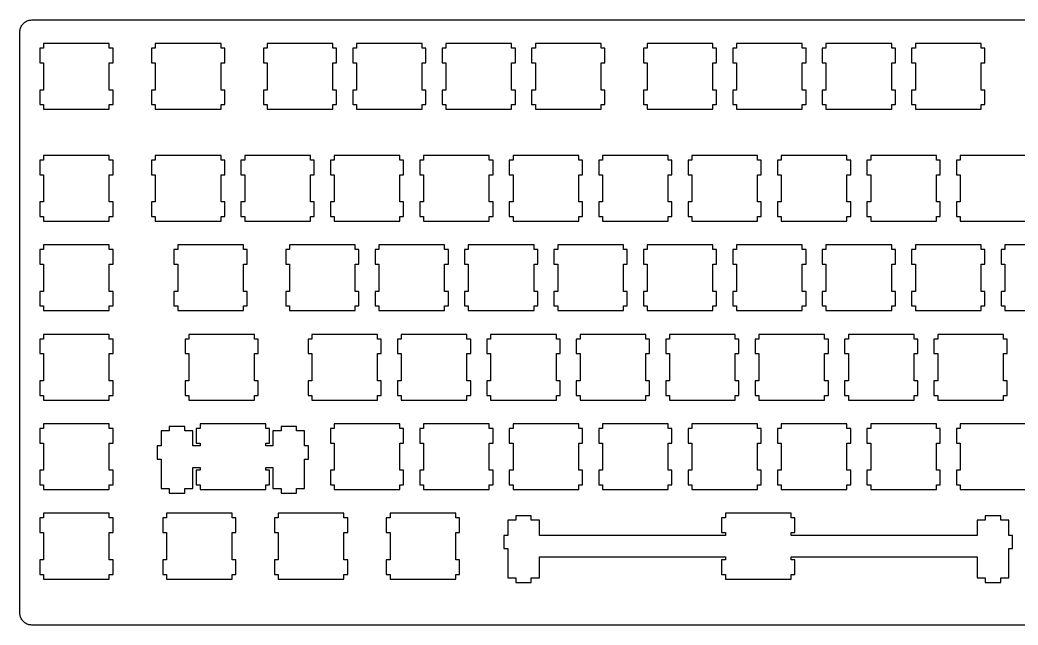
# Model space of a CAD drawing. Extents: x 0 to 343, y 0 to 129.
# Drawn here: x 0.1 to 212.7, y 0.2 to 129 of the extents above; entities that cross this region are included whole.
import ezdxf

# ---------------------------------------------------------------- set-up
doc = ezdxf.new("R2010")
doc.units = 0
doc.layers.get('0').update_dxf_attribs({"linetype": 'CONTINUOUS'})

msp = doc.modelspace()

# ---------------------------------------------------------------- linework, layer by layer
at = {"color": 0}
for p, q in [((0.28525, 127.478), (0.36794, 127.656)), ((0.36794, 127.656), (0.46302, 127.828)), ((0.46302, 127.828), (0.57188, 127.991)), ((0.57188, 127.991), (0.69315, 128.145)), ((0.69315, 128.145), (0.82682, 128.29)), ((0.82682, 128.29), (0.97152, 128.423)), ((0.97152, 128.423), (1.12586, 128.545)), ((1.12586, 128.545), (1.28846, 128.654)), ((1.28846, 128.654), (1.46072, 128.749)), ((1.46072, 128.749), (1.63849, 128.831)), ((1.63849, 128.831), (1.82315, 128.899)), ((1.82315, 128.899), (2.01194, 128.953)), ((2.01194, 128.953), (2.20348, 128.991)), ((2.20348, 128.991), (2.39916, 129.015)), ((2.39916, 129.015), (2.59485, 129.021)), ((2.59485, 129.021), (340.734, 129.021)), ((0.09508, 126.522), (0.10197, 126.717)), ((0.09508, 2.69544), (0.09508, 126.522)), ((0.10197, 126.717), (0.1254, 126.913)), ((0.1254, 126.913), (0.16399, 127.105)), ((0.16399, 127.105), (0.21773, 127.294)), ((0.21773, 127.294), (0.28525, 127.478)), ((5.11941, 123.997), (5.11941, 122.997)), ((19.1203, 123.997), (5.11941, 123.997)), ((19.1203, 122.997), (19.1203, 123.997)), ((28.9319, 123.997), (28.9319, 122.997)), ((42.9327, 123.997), (28.9319, 123.997)), ((42.9327, 122.997), (42.9327, 123.997)), ((52.7459, 123.997), (52.7459, 122.997)), ((66.7452, 123.997), (52.7459, 123.997)), ((66.7452, 122.997), (66.7452, 123.997)), ((71.7959, 123.997), (71.7959, 122.997)), ((85.7952, 123.997), (71.7959, 123.997)), ((85.7952, 122.997), (85.7952, 123.997)), ((90.8459, 123.997), (90.8459, 122.997)), ((104.845, 123.997), (90.8459, 123.997)), ((104.845, 122.997), (104.845, 123.997)), ((109.896, 123.997), (109.896, 122.997)), ((123.895, 123.997), (109.896, 123.997)), ((123.895, 122.997), (123.895, 123.997)), ((133.707, 123.997), (133.707, 122.997)), ((147.708, 123.997), (133.707, 123.997)), ((147.708, 122.997), (147.708, 123.997)), ((152.757, 123.997), (152.757, 122.997)), ((166.758, 123.997), (152.757, 123.997)), ((166.758, 122.997), (166.758, 123.997)), ((171.807, 123.997), (171.807, 122.997)), ((185.808, 123.997), (171.807, 123.997)), ((185.808, 122.997), (185.808, 123.997)), ((190.857, 123.997), (190.857, 122.997)), ((204.858, 123.997), (190.857, 123.997)), ((204.858, 122.997), (204.858, 123.997)), ((5.11941, 122.997), (4.32015, 122.997)), ((4.32015, 122.997), (4.32015, 119.898)), ((19.9209, 122.997), (19.1203, 122.997)), ((19.9209, 119.898), (19.9209, 122.997)), ((28.9319, 122.997), (28.1327, 122.997)), ((28.1327, 122.997), (28.1327, 119.898)), ((43.7321, 122.997), (42.9327, 122.997)), ((43.7321, 119.898), (43.7321, 122.997)), ((52.7459, 122.997), (51.9451, 122.997)), ((51.9451, 122.997), (51.9451, 119.898)), ((67.546, 122.997), (66.7452, 122.997)), ((67.546, 119.898), (67.546, 122.997)), ((71.7959, 122.997), (70.9951, 122.997)), ((70.9951, 122.997), (70.9951, 119.898)), ((86.596, 122.997), (85.7952, 122.997)), ((86.596, 119.898), (86.596, 122.997)), ((90.8459, 122.997), (90.0451, 122.997)), ((90.0451, 122.997), (90.0451, 119.898)), ((105.646, 122.997), (104.845, 122.997)), ((105.646, 119.898), (105.646, 122.997)), ((109.896, 122.997), (109.095, 122.997)), ((109.095, 122.997), (109.095, 119.898)), ((124.696, 122.997), (123.895, 122.997)), ((124.696, 119.898), (124.696, 122.997)), ((133.707, 122.997), (132.908, 122.997)), ((132.908, 122.997), (132.908, 119.898)), ((148.507, 122.997), (147.708, 122.997)), ((148.507, 119.898), (148.507, 122.997)), ((152.757, 122.997), (151.958, 122.997)), ((151.958, 122.997), (151.958, 119.898)), ((167.557, 122.997), (166.758, 122.997)), ((167.557, 119.898), (167.557, 122.997)), ((171.807, 122.997), (171.008, 122.997)), ((171.008, 122.997), (171.008, 119.898)), ((186.607, 122.997), (185.808, 122.997)), ((186.607, 119.898), (186.607, 122.997)), ((190.857, 122.997), (190.058, 122.997)), ((190.058, 122.997), (190.058, 119.898)), ((205.657, 122.997), (204.858, 122.997)), ((205.657, 119.898), (205.657, 122.997)), ((4.32015, 119.898), (5.11941, 119.898)), ((5.11941, 119.898), (5.11941, 114.098)), ((19.1203, 114.098), (19.1203, 119.898)), ((19.1203, 119.898), (19.9209, 119.898)), ((28.1327, 119.898), (28.9319, 119.898)), ((28.9319, 119.898), (28.9319, 114.098)), ((42.9327, 114.098), (42.9327, 119.898)), ((42.9327, 119.898), (43.7321, 119.898)), ((51.9451, 119.898), (52.7459, 119.898)), ((52.7459, 119.898), (52.7459, 114.098)), ((66.7452, 114.098), (66.7452, 119.898)), ((66.7452, 119.898), (67.546, 119.898)), ((70.9951, 119.898), (71.7959, 119.898)), ((71.7959, 119.898), (71.7959, 114.098)), ((85.7952, 114.098), (85.7952, 119.898)), ((85.7952, 119.898), (86.596, 119.898)), ((90.0451, 119.898), (90.8459, 119.898)), ((90.8459, 119.898), (90.8459, 114.098)), ((104.845, 114.098), (104.845, 119.898)), ((104.845, 119.898), (105.646, 119.898)), ((109.095, 119.898), (109.896, 119.898)), ((109.896, 119.898), (109.896, 114.098)), ((123.895, 114.098), (123.895, 119.898)), ((123.895, 119.898), (124.696, 119.898)), ((132.908, 119.898), (133.707, 119.898)), ((133.707, 119.898), (133.707, 114.098)), ((147.708, 114.098), (147.708, 119.898)), ((147.708, 119.898), (148.507, 119.898)), ((151.958, 119.898), (152.757, 119.898)), ((152.757, 119.898), (152.757, 114.098)), ((166.758, 114.098), (166.758, 119.898)), ((166.758, 119.898), (167.557, 119.898)), ((171.008, 119.898), (171.807, 119.898)), ((171.807, 119.898), (171.807, 114.098)), ((185.808, 114.098), (185.808, 119.898)), ((185.808, 119.898), (186.607, 119.898)), ((190.058, 119.898), (190.857, 119.898)), ((190.857, 119.898), (190.857, 114.098)), ((204.858, 114.098), (204.858, 119.898)), ((204.858, 119.898), (205.657, 119.898)), ((5.11941, 114.098), (4.32015, 114.098)), ((4.32015, 114.098), (4.32015, 110.997)), ((19.9209, 114.098), (19.1203, 114.098)), ((19.9209, 110.997), (19.9209, 114.098)), ((28.9319, 114.098), (28.1327, 114.098)), ((28.1327, 114.098), (28.1327, 110.997)), ((43.7321, 114.098), (42.9327, 114.098)), ((43.7321, 110.997), (43.7321, 114.098)), ((52.7459, 114.098), (51.9451, 114.098)), ((51.9451, 114.098), (51.9451, 110.997)), ((67.546, 114.098), (66.7452, 114.098)), ((67.546, 110.997), (67.546, 114.098)), ((71.7959, 114.098), (70.9951, 114.098)), ((70.9951, 114.098), (70.9951, 110.997)), ((86.596, 114.098), (85.7952, 114.098)), ((86.596, 110.997), (86.596, 114.098)), ((90.8459, 114.098), (90.0451, 114.098)), ((90.0451, 114.098), (90.0451, 110.997)), ((105.646, 114.098), (104.845, 114.098)), ((105.646, 110.997), (105.646, 114.098)), ((109.896, 114.098), (109.095, 114.098)), ((109.095, 114.098), (109.095, 110.997)), ((124.696, 114.098), (123.895, 114.098)), ((124.696, 110.997), (124.696, 114.098)), ((133.707, 114.098), (132.908, 114.098)), ((132.908, 114.098), (132.908, 110.997)), ((148.507, 114.098), (147.708, 114.098)), ((148.507, 110.997), (148.507, 114.098)), ((152.757, 114.098), (151.958, 114.098)), ((151.958, 114.098), (151.958, 110.997)), ((167.557, 114.098), (166.758, 114.098)), ((167.557, 110.997), (167.557, 114.098)), ((171.807, 114.098), (171.008, 114.098)), ((171.008, 114.098), (171.008, 110.997)), ((186.607, 114.098), (185.808, 114.098)), ((186.607, 110.997), (186.607, 114.098)), ((190.857, 114.098), (190.058, 114.098)), ((190.058, 114.098), (190.058, 110.997)), ((205.657, 114.098), (204.858, 114.098)), ((205.657, 110.997), (205.657, 114.098)), ((4.32015, 110.997), (5.11941, 110.997)), ((5.11941, 110.997), (5.11941, 109.996)), ((19.1203, 109.996), (19.1203, 110.997)), ((19.1203, 110.997), (19.9209, 110.997)), ((28.1327, 110.997), (28.9319, 110.997)), ((28.9319, 110.997), (28.9319, 109.996)), ((42.9327, 109.996), (42.9327, 110.997)), ((42.9327, 110.997), (43.7321, 110.997)), ((51.9451, 110.997), (52.7459, 110.997)), ((52.7459, 110.997), (52.7459, 109.996)), ((66.7452, 109.996), (66.7452, 110.997)), ((66.7452, 110.997), (67.546, 110.997)), ((70.9951, 110.997), (71.7959, 110.997)), ((71.7959, 110.997), (71.7959, 109.996)), ((85.7952, 109.996), (85.7952, 110.997)), ((85.7952, 110.997), (86.596, 110.997)), ((90.0451, 110.997), (90.8459, 110.997)), ((90.8459, 110.997), (90.8459, 109.996)), ((104.845, 109.996), (104.845, 110.997)), ((104.845, 110.997), (105.646, 110.997)), ((109.095, 110.997), (109.896, 110.997)), ((109.896, 110.997), (109.896, 109.996)), ((123.895, 109.996), (123.895, 110.997)), ((123.895, 110.997), (124.696, 110.997)), ((132.908, 110.997), (133.707, 110.997)), ((133.707, 110.997), (133.707, 109.996)), ((147.708, 109.996), (147.708, 110.997)), ((147.708, 110.997), (148.507, 110.997)), ((151.958, 110.997), (152.757, 110.997)), ((152.757, 110.997), (152.757, 109.996)), ((166.758, 109.996), (166.758, 110.997)), ((166.758, 110.997), (167.557, 110.997)), ((171.008, 110.997), (171.807, 110.997)), ((171.807, 110.997), (171.807, 109.996)), ((185.808, 109.996), (185.808, 110.997)), ((185.808, 110.997), (186.607, 110.997)), ((190.058, 110.997), (190.857, 110.997)), ((190.857, 110.997), (190.857, 109.996)), ((204.858, 109.996), (204.858, 110.997)), ((204.858, 110.997), (205.657, 110.997)), ((5.11941, 109.996), (19.1203, 109.996)), ((28.9319, 109.996), (42.9327, 109.996)), ((52.7459, 109.996), (66.7452, 109.996)), ((71.7959, 109.996), (85.7952, 109.996)), ((90.8459, 109.996), (104.845, 109.996)), ((109.896, 109.996), (123.895, 109.996)), ((133.707, 109.996), (147.708, 109.996)), ((152.757, 109.996), (166.758, 109.996)), ((171.807, 109.996), (185.808, 109.996)), ((190.857, 109.996), (204.858, 109.996)), ((5.11941, 100.185), (5.11941, 99.1842)), ((19.1203, 100.185), (5.11941, 100.185)), ((19.1203, 99.1842), (19.1203, 100.185)), ((28.9319, 100.185), (28.9319, 99.1842)), ((42.9327, 100.185), (28.9319, 100.185)), ((42.9327, 99.1842), (42.9327, 100.185)), ((47.982, 100.185), (47.982, 99.1842)), ((61.9827, 100.185), (47.982, 100.185)), ((61.9827, 99.1842), (61.9827, 100.185)), ((67.032, 100.185), (67.032, 99.1842)), ((81.0327, 100.185), (67.032, 100.185)), ((81.0327, 99.1842), (81.0327, 100.185)), ((86.082, 100.185), (86.082, 99.1842)), ((100.083, 100.185), (86.082, 100.185)), ((100.083, 99.1842), (100.083, 100.185)), ((105.132, 100.185), (105.132, 99.1842)), ((119.133, 100.185), (105.132, 100.185)), ((119.133, 99.1842), (119.133, 100.185)), ((124.182, 100.185), (124.182, 99.1842)), ((138.183, 100.185), (124.182, 100.185)), ((138.183, 99.1842), (138.183, 100.185)), ((143.232, 100.185), (143.232, 99.1842)), ((157.233, 100.185), (143.232, 100.185)), ((157.233, 99.1842), (157.233, 100.185)), ((162.282, 100.185), (162.282, 99.1842)), ((176.283, 100.185), (162.282, 100.185)), ((176.283, 99.1842), (176.283, 100.185)), ((181.332, 100.185), (181.332, 99.1842)), ((195.333, 100.185), (181.332, 100.185)), ((195.333, 99.1842), (195.333, 100.185)), ((200.382, 100.185), (200.382, 99.1842)), ((214.383, 100.185), (200.382, 100.185)), ((5.11941, 99.1842), (4.32015, 99.1842)), ((4.32015, 99.1842), (4.32015, 96.0836)), ((19.9209, 99.1842), (19.1203, 99.1842)), ((19.9209, 96.0836), (19.9209, 99.1842)), ((28.9319, 99.1842), (28.1327, 99.1842)), ((28.1327, 99.1842), (28.1327, 96.0836)), ((43.7321, 99.1842), (42.9327, 99.1842)), ((43.7321, 96.0836), (43.7321, 99.1842)), ((47.982, 99.1842), (47.1826, 99.1842)), ((47.1826, 99.1842), (47.1826, 96.0836)), ((62.7821, 99.1842), (61.9827, 99.1842)), ((62.7821, 96.0836), (62.7821, 99.1842)), ((67.032, 99.1842), (66.2326, 99.1842)), ((66.2326, 99.1842), (66.2326, 96.0836)), ((81.8321, 99.1842), (81.0327, 99.1842)), ((81.8321, 96.0836), (81.8321, 99.1842)), ((86.082, 99.1842), (85.2826, 99.1842)), ((85.2826, 99.1842), (85.2826, 96.0836)), ((100.882, 99.1842), (100.083, 99.1842)), ((100.882, 96.0836), (100.882, 99.1842)), ((105.132, 99.1842), (104.333, 99.1842)), ((104.333, 99.1842), (104.333, 96.0836)), ((119.932, 99.1842), (119.133, 99.1842)), ((119.932, 96.0836), (119.932, 99.1842)), ((124.182, 99.1842), (123.383, 99.1842)), ((123.383, 99.1842), (123.383, 96.0836)), ((138.982, 99.1842), (138.183, 99.1842)), ((138.982, 96.0836), (138.982, 99.1842)), ((143.232, 99.1842), (142.433, 99.1842)), ((142.433, 99.1842), (142.433, 96.0836)), ((158.032, 99.1842), (157.233, 99.1842)), ((158.032, 96.0836), (158.032, 99.1842)), ((162.282, 99.1842), (161.483, 99.1842)), ((161.483, 99.1842), (161.483, 96.0836)), ((177.082, 99.1842), (176.283, 99.1842)), ((177.082, 96.0836), (177.082, 99.1842)), ((181.332, 99.1842), (180.533, 99.1842)), ((180.533, 99.1842), (180.533, 96.0836)), ((196.132, 99.1842), (195.333, 99.1842)), ((196.132, 96.0836), (196.132, 99.1842)), ((200.382, 99.1842), (199.583, 99.1842)), ((199.583, 99.1842), (199.583, 96.0836)), ((4.32015, 96.0836), (5.11941, 96.0836)), ((5.11941, 96.0836), (5.11941, 90.2836)), ((19.1203, 90.2836), (19.1203, 96.0836)), ((19.1203, 96.0836), (19.9209, 96.0836)), ((28.1327, 96.0836), (28.9319, 96.0836)), ((28.9319, 96.0836), (28.9319, 90.2836)), ((42.9327, 90.2836), (42.9327, 96.0836)), ((42.9327, 96.0836), (43.7321, 96.0836)), ((47.1826, 96.0836), (47.982, 96.0836)), ((47.982, 96.0836), (47.982, 90.2836)), ((61.9827, 90.2836), (61.9827, 96.0836)), ((61.9827, 96.0836), (62.7821, 96.0836)), ((66.2326, 96.0836), (67.032, 96.0836)), ((67.032, 96.0836), (67.032, 90.2836)), ((81.0327, 90.2836), (81.0327, 96.0836)), ((81.0327, 96.0836), (81.8321, 96.0836)), ((85.2826, 96.0836), (86.082, 96.0836)), ((86.082, 96.0836), (86.082, 90.2836)), ((100.083, 90.2836), (100.083, 96.0836)), ((100.083, 96.0836), (100.882, 96.0836)), ((104.333, 96.0836), (105.132, 96.0836)), ((105.132, 96.0836), (105.132, 90.2836)), ((119.133, 90.2836), (119.133, 96.0836)), ((119.133, 96.0836), (119.932, 96.0836)), ((123.383, 96.0836), (124.182, 96.0836)), ((124.182, 96.0836), (124.182, 90.2836)), ((138.183, 90.2836), (138.183, 96.0836)), ((138.183, 96.0836), (138.982, 96.0836)), ((142.433, 96.0836), (143.232, 96.0836)), ((143.232, 96.0836), (143.232, 90.2836)), ((157.233, 90.2836), (157.233, 96.0836)), ((157.233, 96.0836), (158.032, 96.0836)), ((161.483, 96.0836), (162.282, 96.0836)), ((162.282, 96.0836), (162.282, 90.2836)), ((176.283, 90.2836), (176.283, 96.0836)), ((176.283, 96.0836), (177.082, 96.0836)), ((180.533, 96.0836), (181.332, 96.0836)), ((181.332, 96.0836), (181.332, 90.2836)), ((195.333, 90.2836), (195.333, 96.0836)), ((195.333, 96.0836), (196.132, 96.0836)), ((199.583, 96.0836), (200.382, 96.0836)), ((200.382, 96.0836), (200.382, 90.2836)), ((5.11941, 90.2836), (4.32015, 90.2836)), ((4.32015, 90.2836), (4.32015, 87.1844)), ((19.9209, 90.2836), (19.1203, 90.2836)), ((19.9209, 87.1844), (19.9209, 90.2836)), ((28.9319, 90.2836), (28.1327, 90.2836)), ((28.1327, 90.2836), (28.1327, 87.1844)), ((43.7321, 90.2836), (42.9327, 90.2836)), ((43.7321, 87.1844), (43.7321, 90.2836)), ((47.982, 90.2836), (47.1826, 90.2836)), ((47.1826, 90.2836), (47.1826, 87.1844)), ((62.7821, 90.2836), (61.9827, 90.2836)), ((62.7821, 87.1844), (62.7821, 90.2836)), ((67.032, 90.2836), (66.2326, 90.2836)), ((66.2326, 90.2836), (66.2326, 87.1844)), ((81.8321, 90.2836), (81.0327, 90.2836)), ((81.8321, 87.1844), (81.8321, 90.2836)), ((86.082, 90.2836), (85.2826, 90.2836)), ((85.2826, 90.2836), (85.2826, 87.1844)), ((100.882, 90.2836), (100.083, 90.2836)), ((100.882, 87.1844), (100.882, 90.2836)), ((105.132, 90.2836), (104.333, 90.2836)), ((104.333, 90.2836), (104.333, 87.1844)), ((119.932, 90.2836), (119.133, 90.2836)), ((119.932, 87.1844), (119.932, 90.2836)), ((124.182, 90.2836), (123.383, 90.2836)), ((123.383, 90.2836), (123.383, 87.1844)), ((138.982, 90.2836), (138.183, 90.2836)), ((138.982, 87.1844), (138.982, 90.2836)), ((143.232, 90.2836), (142.433, 90.2836)), ((142.433, 90.2836), (142.433, 87.1844)), ((158.032, 90.2836), (157.233, 90.2836)), ((158.032, 87.1844), (158.032, 90.2836)), ((162.282, 90.2836), (161.483, 90.2836)), ((161.483, 90.2836), (161.483, 87.1844)), ((177.082, 90.2836), (176.283, 90.2836)), ((177.082, 87.1844), (177.082, 90.2836)), ((181.332, 90.2836), (180.533, 90.2836)), ((180.533, 90.2836), (180.533, 87.1844)), ((196.132, 90.2836), (195.333, 90.2836)), ((196.132, 87.1844), (196.132, 90.2836)), ((200.382, 90.2836), (199.583, 90.2836)), ((199.583, 90.2836), (199.583, 87.1844)), ((4.32015, 87.1844), (5.11941, 87.1844)), ((5.11941, 87.1844), (5.11941, 86.184)), ((19.1203, 86.184), (19.1203, 87.1844)), ((19.1203, 87.1844), (19.9209, 87.1844)), ((28.1327, 87.1844), (28.9319, 87.1844)), ((28.9319, 87.1844), (28.9319, 86.184)), ((42.9327, 86.184), (42.9327, 87.1844)), ((42.9327, 87.1844), (43.7321, 87.1844)), ((47.1826, 87.1844), (47.982, 87.1844)), ((47.982, 87.1844), (47.982, 86.184)), ((61.9827, 86.184), (61.9827, 87.1844)), ((61.9827, 87.1844), (62.7821, 87.1844)), ((66.2326, 87.1844), (67.032, 87.1844)), ((67.032, 87.1844), (67.032, 86.184)), ((81.0327, 86.184), (81.0327, 87.1844)), ((81.0327, 87.1844), (81.8321, 87.1844)), ((85.2826, 87.1844), (86.082, 87.1844)), ((86.082, 87.1844), (86.082, 86.184)), ((100.083, 86.184), (100.083, 87.1844)), ((100.083, 87.1844), (100.882, 87.1844)), ((104.333, 87.1844), (105.132, 87.1844)), ((105.132, 87.1844), (105.132, 86.184)), ((119.133, 86.184), (119.133, 87.1844)), ((119.133, 87.1844), (119.932, 87.1844)), ((123.383, 87.1844), (124.182, 87.1844)), ((124.182, 87.1844), (124.182, 86.184)), ((138.183, 86.184), (138.183, 87.1844)), ((138.183, 87.1844), (138.982, 87.1844)), ((142.433, 87.1844), (143.232, 87.1844)), ((143.232, 87.1844), (143.232, 86.184)), ((157.233, 86.184), (157.233, 87.1844)), ((157.233, 87.1844), (158.032, 87.1844)), ((161.483, 87.1844), (162.282, 87.1844)), ((162.282, 87.1844), (162.282, 86.184)), ((176.283, 86.184), (176.283, 87.1844)), ((176.283, 87.1844), (177.082, 87.1844)), ((180.533, 87.1844), (181.332, 87.1844)), ((181.332, 87.1844), (181.332, 86.184)), ((195.333, 86.184), (195.333, 87.1844)), ((195.333, 87.1844), (196.132, 87.1844)), ((199.583, 87.1844), (200.382, 87.1844)), ((200.382, 87.1844), (200.382, 86.184)), ((5.11941, 86.184), (19.1203, 86.184)), ((28.9319, 86.184), (42.9327, 86.184)), ((47.982, 86.184), (61.9827, 86.184)), ((67.032, 86.184), (81.0327, 86.184)), ((86.082, 86.184), (100.083, 86.184)), ((105.132, 86.184), (119.133, 86.184)), ((124.182, 86.184), (138.183, 86.184)), ((143.232, 86.184), (157.233, 86.184)), ((162.282, 86.184), (176.283, 86.184)), ((181.332, 86.184), (195.333, 86.184)), ((200.382, 86.184), (214.383, 86.184)), ((5.11941, 81.1347), (5.11941, 80.1342)), ((19.1203, 81.1347), (5.11941, 81.1347)), ((19.1203, 80.1342), (19.1203, 81.1347)), ((33.6958, 81.1347), (33.6958, 80.1342)), ((47.6952, 81.1347), (33.6958, 81.1347)), ((47.6952, 80.1342), (47.6952, 81.1347)), ((57.507, 81.1347), (57.507, 80.1342)), ((71.5077, 81.1347), (57.507, 81.1347)), ((71.5077, 80.1342), (71.5077, 81.1347)), ((76.557, 81.1347), (76.557, 80.1342)), ((90.5577, 81.1347), (76.557, 81.1347)), ((90.5577, 80.1342), (90.5577, 81.1347)), ((95.607, 81.1347), (95.607, 80.1342)), ((109.608, 81.1347), (95.607, 81.1347)), ((109.608, 80.1342), (109.608, 81.1347)), ((114.657, 81.1347), (114.657, 80.1342)), ((128.658, 81.1347), (114.657, 81.1347)), ((128.658, 80.1342), (128.658, 81.1347)), ((133.707, 81.1347), (133.707, 80.1342)), ((147.708, 81.1347), (133.707, 81.1347)), ((147.708, 80.1342), (147.708, 81.1347)), ((152.757, 81.1347), (152.757, 80.1342)), ((166.758, 81.1347), (152.757, 81.1347)), ((166.758, 80.1342), (166.758, 81.1347)), ((171.807, 81.1347), (171.807, 80.1342)), ((185.808, 81.1347), (171.807, 81.1347)), ((185.808, 80.1342), (185.808, 81.1347)), ((190.857, 81.1347), (190.857, 80.1342)), ((204.858, 81.1347), (190.857, 81.1347)), ((204.858, 80.1342), (204.858, 81.1347)), ((209.907, 81.1347), (209.907, 80.1342)), ((223.908, 81.1347), (209.907, 81.1347)), ((5.11941, 80.1342), (4.32015, 80.1342)), ((4.32015, 80.1342), (4.32015, 77.0336)), ((19.9209, 80.1342), (19.1203, 80.1342)), ((19.9209, 77.0336), (19.9209, 80.1342)), ((33.6958, 80.1342), (32.8952, 80.1342)), ((32.8952, 80.1342), (32.8952, 77.0336)), ((48.496, 80.1342), (47.6952, 80.1342)), ((48.496, 77.0336), (48.496, 80.1342)), ((57.507, 80.1342), (56.7076, 80.1342)), ((56.7076, 80.1342), (56.7076, 77.0336)), ((72.3071, 80.1342), (71.5077, 80.1342)), ((72.3071, 77.0336), (72.3071, 80.1342)), ((76.557, 80.1342), (75.7576, 80.1342)), ((75.7576, 80.1342), (75.7576, 77.0336)), ((91.3571, 80.1342), (90.5577, 80.1342)), ((91.3571, 77.0336), (91.3571, 80.1342)), ((95.607, 80.1342), (94.8076, 80.1342)), ((94.8076, 80.1342), (94.8076, 77.0336)), ((110.407, 80.1342), (109.608, 80.1342)), ((110.407, 77.0336), (110.407, 80.1342)), ((114.657, 80.1342), (113.858, 80.1342)), ((113.858, 80.1342), (113.858, 77.0336)), ((129.457, 80.1342), (128.658, 80.1342)), ((129.457, 77.0336), (129.457, 80.1342)), ((133.707, 80.1342), (132.908, 80.1342)), ((132.908, 80.1342), (132.908, 77.0336)), ((148.507, 80.1342), (147.708, 80.1342)), ((148.507, 77.0336), (148.507, 80.1342)), ((152.757, 80.1342), (151.958, 80.1342)), ((151.958, 80.1342), (151.958, 77.0336)), ((167.557, 80.1342), (166.758, 80.1342)), ((167.557, 77.0336), (167.557, 80.1342)), ((171.807, 80.1342), (171.008, 80.1342)), ((171.008, 80.1342), (171.008, 77.0336)), ((186.607, 80.1342), (185.808, 80.1342)), ((186.607, 77.0336), (186.607, 80.1342)), ((190.857, 80.1342), (190.058, 80.1342)), ((190.058, 80.1342), (190.058, 77.0336)), ((205.657, 80.1342), (204.858, 80.1342)), ((205.657, 77.0336), (205.657, 80.1342)), ((209.907, 80.1342), (209.108, 80.1342)), ((209.108, 80.1342), (209.108, 77.0336)), ((4.32015, 77.0336), (5.11941, 77.0336)), ((5.11941, 77.0336), (5.11941, 71.2336)), ((19.1203, 71.2336), (19.1203, 77.0336)), ((19.1203, 77.0336), (19.9209, 77.0336)), ((32.8952, 77.0336), (33.6958, 77.0336)), ((33.6958, 77.0336), (33.6958, 71.2336)), ((47.6952, 71.2336), (47.6952, 77.0336)), ((47.6952, 77.0336), (48.496, 77.0336)), ((56.7076, 77.0336), (57.507, 77.0336)), ((57.507, 77.0336), (57.507, 71.2336)), ((71.5077, 71.2336), (71.5077, 77.0336)), ((71.5077, 77.0336), (72.3071, 77.0336)), ((75.7576, 77.0336), (76.557, 77.0336)), ((76.557, 77.0336), (76.557, 71.2336)), ((90.5577, 71.2336), (90.5577, 77.0336)), ((90.5577, 77.0336), (91.3571, 77.0336)), ((94.8076, 77.0336), (95.607, 77.0336)), ((95.607, 77.0336), (95.607, 71.2336)), ((109.608, 71.2336), (109.608, 77.0336)), ((109.608, 77.0336), (110.407, 77.0336)), ((113.858, 77.0336), (114.657, 77.0336)), ((114.657, 77.0336), (114.657, 71.2336)), ((128.658, 71.2336), (128.658, 77.0336)), ((128.658, 77.0336), (129.457, 77.0336)), ((132.908, 77.0336), (133.707, 77.0336)), ((133.707, 77.0336), (133.707, 71.2336)), ((147.708, 71.2336), (147.708, 77.0336)), ((147.708, 77.0336), (148.507, 77.0336)), ((151.958, 77.0336), (152.757, 77.0336)), ((152.757, 77.0336), (152.757, 71.2336)), ((166.758, 71.2336), (166.758, 77.0336)), ((166.758, 77.0336), (167.557, 77.0336)), ((171.008, 77.0336), (171.807, 77.0336)), ((171.807, 77.0336), (171.807, 71.2336)), ((185.808, 71.2336), (185.808, 77.0336)), ((185.808, 77.0336), (186.607, 77.0336)), ((190.058, 77.0336), (190.857, 77.0336)), ((190.857, 77.0336), (190.857, 71.2336)), ((204.858, 71.2336), (204.858, 77.0336)), ((204.858, 77.0336), (205.657, 77.0336)), ((209.108, 77.0336), (209.907, 77.0336)), ((209.907, 77.0336), (209.907, 71.2336)), ((5.11941, 71.2336), (4.32015, 71.2336)), ((4.32015, 71.2336), (4.32015, 68.1344)), ((19.9209, 71.2336), (19.1203, 71.2336)), ((19.9209, 68.1344), (19.9209, 71.2336)), ((33.6958, 71.2336), (32.8952, 71.2336)), ((32.8952, 71.2336), (32.8952, 68.1344)), ((48.496, 71.2336), (47.6952, 71.2336)), ((48.496, 68.1344), (48.496, 71.2336)), ((57.507, 71.2336), (56.7076, 71.2336)), ((56.7076, 71.2336), (56.7076, 68.1344)), ((72.3071, 71.2336), (71.5077, 71.2336)), ((72.3071, 68.1344), (72.3071, 71.2336)), ((76.557, 71.2336), (75.7576, 71.2336)), ((75.7576, 71.2336), (75.7576, 68.1344)), ((91.3571, 71.2336), (90.5577, 71.2336)), ((91.3571, 68.1344), (91.3571, 71.2336)), ((95.607, 71.2336), (94.8076, 71.2336)), ((94.8076, 71.2336), (94.8076, 68.1344)), ((110.407, 71.2336), (109.608, 71.2336)), ((110.407, 68.1344), (110.407, 71.2336)), ((114.657, 71.2336), (113.858, 71.2336)), ((113.858, 71.2336), (113.858, 68.1344)), ((129.457, 71.2336), (128.658, 71.2336)), ((129.457, 68.1344), (129.457, 71.2336)), ((133.707, 71.2336), (132.908, 71.2336)), ((132.908, 71.2336), (132.908, 68.1344)), ((148.507, 71.2336), (147.708, 71.2336)), ((148.507, 68.1344), (148.507, 71.2336)), ((152.757, 71.2336), (151.958, 71.2336)), ((151.958, 71.2336), (151.958, 68.1344)), ((167.557, 71.2336), (166.758, 71.2336)), ((167.557, 68.1344), (167.557, 71.2336)), ((171.807, 71.2336), (171.008, 71.2336)), ((171.008, 71.2336), (171.008, 68.1344)), ((186.607, 71.2336), (185.808, 71.2336)), ((186.607, 68.1344), (186.607, 71.2336)), ((190.857, 71.2336), (190.058, 71.2336)), ((190.058, 71.2336), (190.058, 68.1344)), ((205.657, 71.2336), (204.858, 71.2336)), ((205.657, 68.1344), (205.657, 71.2336)), ((209.907, 71.2336), (209.108, 71.2336)), ((209.108, 71.2336), (209.108, 68.1344)), ((4.32015, 68.1344), (5.11941, 68.1344)), ((5.11941, 68.1344), (5.11941, 67.134)), ((19.1203, 67.134), (19.1203, 68.1344)), ((19.1203, 68.1344), (19.9209, 68.1344)), ((32.8952, 68.1344), (33.6958, 68.1344)), ((33.6958, 68.1344), (33.6958, 67.134)), ((47.6952, 67.134), (47.6952, 68.1344)), ((47.6952, 68.1344), (48.496, 68.1344)), ((56.7076, 68.1344), (57.507, 68.1344)), ((57.507, 68.1344), (57.507, 67.134)), ((71.5077, 67.134), (71.5077, 68.1344)), ((71.5077, 68.1344), (72.3071, 68.1344)), ((75.7576, 68.1344), (76.557, 68.1344)), ((76.557, 68.1344), (76.557, 67.134)), ((90.5577, 67.134), (90.5577, 68.1344)), ((90.5577, 68.1344), (91.3571, 68.1344)), ((94.8076, 68.1344), (95.607, 68.1344)), ((95.607, 68.1344), (95.607, 67.134)), ((109.608, 67.134), (109.608, 68.1344)), ((109.608, 68.1344), (110.407, 68.1344)), ((113.858, 68.1344), (114.657, 68.1344)), ((114.657, 68.1344), (114.657, 67.134)), ((128.658, 67.134), (128.658, 68.1344)), ((128.658, 68.1344), (129.457, 68.1344)), ((132.908, 68.1344), (133.707, 68.1344)), ((133.707, 68.1344), (133.707, 67.134)), ((147.708, 67.134), (147.708, 68.1344)), ((147.708, 68.1344), (148.507, 68.1344)), ((151.958, 68.1344), (152.757, 68.1344)), ((152.757, 68.1344), (152.757, 67.134)), ((166.758, 67.134), (166.758, 68.1344)), ((166.758, 68.1344), (167.557, 68.1344)), ((171.008, 68.1344), (171.807, 68.1344)), ((171.807, 68.1344), (171.807, 67.134)), ((185.808, 67.134), (185.808, 68.1344)), ((185.808, 68.1344), (186.607, 68.1344)), ((190.058, 68.1344), (190.857, 68.1344)), ((190.857, 68.1344), (190.857, 67.134)), ((204.858, 67.134), (204.858, 68.1344)), ((204.858, 68.1344), (205.657, 68.1344)), ((209.108, 68.1344), (209.907, 68.1344)), ((209.907, 68.1344), (209.907, 67.134)), ((5.11941, 67.134), (19.1203, 67.134)), ((33.6958, 67.134), (47.6952, 67.134)), ((57.507, 67.134), (71.5077, 67.134)), ((76.557, 67.134), (90.5577, 67.134)), ((95.607, 67.134), (109.608, 67.134)), ((114.657, 67.134), (128.658, 67.134)), ((133.707, 67.134), (147.708, 67.134)), ((152.757, 67.134), (166.758, 67.134)), ((171.807, 67.134), (185.808, 67.134)), ((190.857, 67.134), (204.858, 67.134)), ((209.907, 67.134), (223.908, 67.134)), ((5.11941, 62.0847), (5.11941, 61.0842)), ((19.1203, 62.0847), (5.11941, 62.0847)), ((19.1203, 61.0842), (19.1203, 62.0847)), ((36.0772, 62.0847), (36.0772, 61.0842)), ((50.0765, 62.0847), (36.0772, 62.0847)), ((50.0765, 61.0842), (50.0765, 62.0847)), ((62.2709, 62.0847), (62.2709, 61.0842)), ((76.2702, 62.0847), (62.2709, 62.0847)), ((76.2702, 61.0842), (76.2702, 62.0847)), ((81.3209, 62.0847), (81.3209, 61.0842)), ((95.3202, 62.0847), (81.3209, 62.0847)), ((95.3202, 61.0842), (95.3202, 62.0847)), ((100.371, 62.0847), (100.371, 61.0842)), ((114.37, 62.0847), (100.371, 62.0847)), ((114.37, 61.0842), (114.37, 62.0847)), ((119.421, 62.0847), (119.421, 61.0842)), ((133.42, 62.0847), (119.421, 62.0847)), ((133.42, 61.0842), (133.42, 62.0847)), ((138.471, 62.0847), (138.471, 61.0842)), ((152.47, 62.0847), (138.471, 62.0847)), ((152.47, 61.0842), (152.47, 62.0847)), ((157.521, 62.0847), (157.521, 61.0842)), ((171.52, 62.0847), (157.521, 62.0847)), ((171.52, 61.0842), (171.52, 62.0847)), ((176.571, 62.0847), (176.571, 61.0842)), ((190.57, 62.0847), (176.571, 62.0847)), ((190.57, 61.0842), (190.57, 62.0847)), ((195.621, 62.0847), (195.621, 61.0842)), ((209.62, 62.0847), (195.621, 62.0847)), ((209.62, 61.0842), (209.62, 62.0847)), ((5.11941, 61.0842), (4.32015, 61.0842)), ((4.32015, 61.0842), (4.32015, 57.9836)), ((19.9209, 61.0842), (19.1203, 61.0842)), ((19.9209, 57.9836), (19.9209, 61.0842)), ((36.0772, 61.0842), (35.2764, 61.0842)), ((35.2764, 61.0842), (35.2764, 57.9836)), ((50.8773, 61.0842), (50.0765, 61.0842)), ((50.8773, 57.9836), (50.8773, 61.0842)), ((62.2709, 61.0842), (61.4701, 61.0842)), ((61.4701, 61.0842), (61.4701, 57.9836)), ((77.071, 61.0842), (76.2702, 61.0842)), ((77.071, 57.9836), (77.071, 61.0842)), ((81.3209, 61.0842), (80.5201, 61.0842)), ((80.5201, 61.0842), (80.5201, 57.9836)), ((96.121, 61.0842), (95.3202, 61.0842)), ((96.121, 57.9836), (96.121, 61.0842)), ((100.371, 61.0842), (99.5701, 61.0842)), ((99.5701, 61.0842), (99.5701, 57.9836)), ((115.171, 61.0842), (114.37, 61.0842)), ((115.171, 57.9836), (115.171, 61.0842)), ((119.421, 61.0842), (118.62, 61.0842)), ((118.62, 61.0842), (118.62, 57.9836)), ((134.221, 61.0842), (133.42, 61.0842)), ((134.221, 57.9836), (134.221, 61.0842)), ((138.471, 61.0842), (137.67, 61.0842)), ((137.67, 61.0842), (137.67, 57.9836)), ((153.271, 61.0842), (152.47, 61.0842)), ((153.271, 57.9836), (153.271, 61.0842)), ((157.521, 61.0842), (156.72, 61.0842)), ((156.72, 61.0842), (156.72, 57.9836)), ((172.321, 61.0842), (171.52, 61.0842)), ((172.321, 57.9836), (172.321, 61.0842)), ((176.571, 61.0842), (175.77, 61.0842)), ((175.77, 61.0842), (175.77, 57.9836)), ((191.371, 61.0842), (190.57, 61.0842)), ((191.371, 57.9836), (191.371, 61.0842)), ((195.621, 61.0842), (194.82, 61.0842)), ((194.82, 61.0842), (194.82, 57.9836)), ((210.421, 61.0842), (209.62, 61.0842)), ((210.421, 57.9836), (210.421, 61.0842)), ((4.32015, 57.9836), (5.11941, 57.9836)), ((5.11941, 57.9836), (5.11941, 52.1836)), ((19.1203, 52.1836), (19.1203, 57.9836)), ((19.1203, 57.9836), (19.9209, 57.9836)), ((35.2764, 57.9836), (36.0772, 57.9836)), ((36.0772, 57.9836), (36.0772, 52.1836)), ((50.0765, 52.1836), (50.0765, 57.9836)), ((50.0765, 57.9836), (50.8773, 57.9836)), ((61.4701, 57.9836), (62.2709, 57.9836)), ((62.2709, 57.9836), (62.2709, 52.1836)), ((76.2702, 52.1836), (76.2702, 57.9836)), ((76.2702, 57.9836), (77.071, 57.9836)), ((80.5201, 57.9836), (81.3209, 57.9836)), ((81.3209, 57.9836), (81.3209, 52.1836)), ((95.3202, 52.1836), (95.3202, 57.9836)), ((95.3202, 57.9836), (96.121, 57.9836)), ((99.5701, 57.9836), (100.371, 57.9836)), ((100.371, 57.9836), (100.371, 52.1836)), ((114.37, 52.1836), (114.37, 57.9836)), ((114.37, 57.9836), (115.171, 57.9836)), ((118.62, 57.9836), (119.421, 57.9836)), ((119.421, 57.9836), (119.421, 52.1836)), ((133.42, 52.1836), (133.42, 57.9836)), ((133.42, 57.9836), (134.221, 57.9836)), ((137.67, 57.9836), (138.471, 57.9836)), ((138.471, 57.9836), (138.471, 52.1836)), ((152.47, 52.1836), (152.47, 57.9836)), ((152.47, 57.9836), (153.271, 57.9836)), ((156.72, 57.9836), (157.521, 57.9836)), ((157.521, 57.9836), (157.521, 52.1836)), ((171.52, 52.1836), (171.52, 57.9836)), ((171.52, 57.9836), (172.321, 57.9836)), ((175.77, 57.9836), (176.571, 57.9836)), ((176.571, 57.9836), (176.571, 52.1836)), ((190.57, 52.1836), (190.57, 57.9836)), ((190.57, 57.9836), (191.371, 57.9836)), ((194.82, 57.9836), (195.621, 57.9836)), ((195.621, 57.9836), (195.621, 52.1836)), ((209.62, 52.1836), (209.62, 57.9836)), ((209.62, 57.9836), (210.421, 57.9836)), ((5.11941, 52.1836), (4.32015, 52.1836)), ((4.32015, 52.1836), (4.32015, 49.0844)), ((19.9209, 52.1836), (19.1203, 52.1836)), ((19.9209, 49.0844), (19.9209, 52.1836)), ((36.0772, 52.1836), (35.2764, 52.1836)), ((35.2764, 52.1836), (35.2764, 49.0844)), ((50.8773, 52.1836), (50.0765, 52.1836)), ((50.8773, 49.0844), (50.8773, 52.1836)), ((62.2709, 52.1836), (61.4701, 52.1836)), ((61.4701, 52.1836), (61.4701, 49.0844)), ((77.071, 52.1836), (76.2702, 52.1836)), ((77.071, 49.0844), (77.071, 52.1836)), ((81.3209, 52.1836), (80.5201, 52.1836)), ((80.5201, 52.1836), (80.5201, 49.0844)), ((96.121, 52.1836), (95.3202, 52.1836)), ((96.121, 49.0844), (96.121, 52.1836)), ((100.371, 52.1836), (99.5701, 52.1836)), ((99.5701, 52.1836), (99.5701, 49.0844)), ((115.171, 52.1836), (114.37, 52.1836)), ((115.171, 49.0844), (115.171, 52.1836)), ((119.421, 52.1836), (118.62, 52.1836)), ((118.62, 52.1836), (118.62, 49.0844)), ((134.221, 52.1836), (133.42, 52.1836)), ((134.221, 49.0844), (134.221, 52.1836)), ((138.471, 52.1836), (137.67, 52.1836)), ((137.67, 52.1836), (137.67, 49.0844)), ((153.271, 52.1836), (152.47, 52.1836)), ((153.271, 49.0844), (153.271, 52.1836)), ((157.521, 52.1836), (156.72, 52.1836)), ((156.72, 52.1836), (156.72, 49.0844)), ((172.321, 52.1836), (171.52, 52.1836)), ((172.321, 49.0844), (172.321, 52.1836)), ((176.571, 52.1836), (175.77, 52.1836)), ((175.77, 52.1836), (175.77, 49.0844)), ((191.371, 52.1836), (190.57, 52.1836)), ((191.371, 49.0844), (191.371, 52.1836)), ((195.621, 52.1836), (194.82, 52.1836)), ((194.82, 52.1836), (194.82, 49.0844)), ((210.421, 52.1836), (209.62, 52.1836)), ((210.421, 49.0844), (210.421, 52.1836)), ((4.32015, 49.0844), (5.11941, 49.0844)), ((5.11941, 49.0844), (5.11941, 48.084)), ((19.1203, 48.084), (19.1203, 49.0844)), ((19.1203, 49.0844), (19.9209, 49.0844)), ((35.2764, 49.0844), (36.0772, 49.0844)), ((36.0772, 49.0844), (36.0772, 48.084)), ((50.0765, 48.084), (50.0765, 49.0844)), ((50.0765, 49.0844), (50.8773, 49.0844)), ((61.4701, 49.0844), (62.2709, 49.0844)), ((62.2709, 49.0844), (62.2709, 48.084)), ((76.2702, 48.084), (76.2702, 49.0844)), ((76.2702, 49.0844), (77.071, 49.0844)), ((80.5201, 49.0844), (81.3209, 49.0844)), ((81.3209, 49.0844), (81.3209, 48.084)), ((95.3202, 48.084), (95.3202, 49.0844)), ((95.3202, 49.0844), (96.121, 49.0844)), ((99.5701, 49.0844), (100.371, 49.0844)), ((100.371, 49.0844), (100.371, 48.084)), ((114.37, 48.084), (114.37, 49.0844)), ((114.37, 49.0844), (115.171, 49.0844)), ((118.62, 49.0844), (119.421, 49.0844)), ((119.421, 49.0844), (119.421, 48.084)), ((133.42, 48.084), (133.42, 49.0844)), ((133.42, 49.0844), (134.221, 49.0844)), ((137.67, 49.0844), (138.471, 49.0844)), ((138.471, 49.0844), (138.471, 48.084)), ((152.47, 48.084), (152.47, 49.0844)), ((152.47, 49.0844), (153.271, 49.0844)), ((156.72, 49.0844), (157.521, 49.0844)), ((157.521, 49.0844), (157.521, 48.084)), ((171.52, 48.084), (171.52, 49.0844)), ((171.52, 49.0844), (172.321, 49.0844)), ((175.77, 49.0844), (176.571, 49.0844)), ((176.571, 49.0844), (176.571, 48.084)), ((190.57, 48.084), (190.57, 49.0844)), ((190.57, 49.0844), (191.371, 49.0844)), ((194.82, 49.0844), (195.621, 49.0844)), ((195.621, 49.0844), (195.621, 48.084)), ((209.62, 48.084), (209.62, 49.0844)), ((209.62, 49.0844), (210.421, 49.0844)), ((5.11941, 48.084), (19.1203, 48.084)), ((36.0772, 48.084), (50.0765, 48.084)), ((62.2709, 48.084), (76.2702, 48.084)), ((81.3209, 48.084), (95.3202, 48.084)), ((100.371, 48.084), (114.37, 48.084)), ((119.421, 48.084), (133.42, 48.084)), ((138.471, 48.084), (152.47, 48.084)), ((157.521, 48.084), (171.52, 48.084)), ((176.571, 48.084), (190.57, 48.084)), ((195.621, 48.084), (209.62, 48.084)), ((5.11941, 43.0347), (5.11941, 42.0342)), ((19.1203, 43.0347), (5.11941, 43.0347)), ((19.1203, 42.0342), (19.1203, 43.0347)), ((38.457, 43.0347), (38.457, 42.0342)), ((52.4577, 43.0347), (38.457, 43.0347)), ((52.4577, 42.0342), (52.4577, 43.0347)), ((67.032, 43.0347), (67.032, 42.0342)), ((81.0327, 43.0347), (67.032, 43.0347)), ((81.0327, 42.0342), (81.0327, 43.0347)), ((86.082, 43.0347), (86.082, 42.0342)), ((100.083, 43.0347), (86.082, 43.0347)), ((100.083, 42.0342), (100.083, 43.0347)), ((105.132, 43.0347), (105.132, 42.0342)), ((119.133, 43.0347), (105.132, 43.0347)), ((119.133, 42.0342), (119.133, 43.0347)), ((124.182, 43.0347), (124.182, 42.0342)), ((138.183, 43.0347), (124.182, 43.0347)), ((138.183, 42.0342), (138.183, 43.0347)), ((143.232, 43.0347), (143.232, 42.0342)), ((157.233, 43.0347), (143.232, 43.0347)), ((157.233, 42.0342), (157.233, 43.0347)), ((162.282, 43.0347), (162.282, 42.0342)), ((176.283, 43.0347), (162.282, 43.0347)), ((176.283, 42.0342), (176.283, 43.0347)), ((181.332, 43.0347), (181.332, 42.0342)), ((195.333, 43.0347), (181.332, 43.0347)), ((195.333, 42.0342), (195.333, 43.0347)), ((200.382, 43.0347), (200.382, 42.0342)), ((214.383, 43.0347), (200.382, 43.0347)), ((5.11941, 42.0342), (4.32015, 42.0342)), ((4.32015, 42.0342), (4.32015, 38.9336)), ((19.9209, 42.0342), (19.1203, 42.0342)), ((19.9209, 38.9336), (19.9209, 42.0342)), ((31.9071, 41.5643), (30.1832, 41.5643)), ((30.1832, 41.5643), (30.1832, 38.3342)), ((35.2075, 42.4836), (31.9071, 42.4836)), ((31.9071, 42.4836), (31.9071, 41.5643)), ((35.2075, 41.5643), (35.2075, 42.4836)), ((36.9327, 41.5643), (35.2075, 41.5643)), ((36.9327, 38.3342), (36.9327, 41.5643)), ((38.457, 42.0342), (37.6576, 42.0342)), ((37.6576, 42.0342), (37.6576, 38.9336)), ((53.2571, 42.0342), (52.4577, 42.0342)), ((53.2571, 38.9336), (53.2571, 42.0342)), ((55.7071, 41.5643), (53.9821, 41.5643)), ((53.9821, 41.5643), (53.9821, 38.3342)), ((59.0077, 42.4836), (55.7071, 42.4836)), ((55.7071, 42.4836), (55.7071, 41.5643)), ((59.0077, 41.5643), (59.0077, 42.4836)), ((60.7328, 41.5643), (59.0077, 41.5643)), ((60.7328, 38.3342), (60.7328, 41.5643)), ((67.032, 42.0342), (66.2326, 42.0342)), ((66.2326, 42.0342), (66.2326, 38.9336)), ((81.8321, 42.0342), (81.0327, 42.0342)), ((81.8321, 38.9336), (81.8321, 42.0342)), ((86.082, 42.0342), (85.2826, 42.0342)), ((85.2826, 42.0342), (85.2826, 38.9336)), ((100.882, 42.0342), (100.083, 42.0342)), ((100.882, 38.9336), (100.882, 42.0342)), ((105.132, 42.0342), (104.333, 42.0342)), ((104.333, 42.0342), (104.333, 38.9336)), ((119.932, 42.0342), (119.133, 42.0342)), ((119.932, 38.9336), (119.932, 42.0342)), ((124.182, 42.0342), (123.383, 42.0342)), ((123.383, 42.0342), (123.383, 38.9336)), ((138.982, 42.0342), (138.183, 42.0342)), ((138.982, 38.9336), (138.982, 42.0342)), ((143.232, 42.0342), (142.433, 42.0342)), ((142.433, 42.0342), (142.433, 38.9336)), ((158.032, 42.0342), (157.233, 42.0342)), ((158.032, 38.9336), (158.032, 42.0342)), ((162.282, 42.0342), (161.483, 42.0342)), ((161.483, 42.0342), (161.483, 38.9336)), ((177.082, 42.0342), (176.283, 42.0342)), ((177.082, 38.9336), (177.082, 42.0342)), ((181.332, 42.0342), (180.533, 42.0342)), ((180.533, 42.0342), (180.533, 38.9336)), ((196.132, 42.0342), (195.333, 42.0342)), ((196.132, 38.9336), (196.132, 42.0342)), ((200.382, 42.0342), (199.583, 42.0342)), ((199.583, 42.0342), (199.583, 38.9336)), ((4.32015, 38.9336), (5.11941, 38.9336)), ((5.11941, 38.9336), (5.11941, 33.1336)), ((19.1203, 33.1336), (19.1203, 38.9336)), ((19.1203, 38.9336), (19.9209, 38.9336)), ((30.1832, 38.3342), (29.3577, 38.3342)), ((29.3577, 38.3342), (29.3577, 35.5342)), ((38.457, 38.3342), (36.9327, 38.3342)), ((37.6576, 38.9336), (38.457, 38.9336)), ((38.457, 38.9336), (38.457, 38.3342)), ((52.4577, 38.3342), (52.4577, 38.9336)), ((52.4577, 38.9336), (53.2571, 38.9336)), ((53.9821, 38.3342), (52.4577, 38.3342)), ((61.5569, 38.3342), (60.7328, 38.3342)), ((61.5569, 35.5342), (61.5569, 38.3342)), ((66.2326, 38.9336), (67.032, 38.9336)), ((67.032, 38.9336), (67.032, 33.1336)), ((81.0327, 33.1336), (81.0327, 38.9336)), ((81.0327, 38.9336), (81.8321, 38.9336)), ((85.2826, 38.9336), (86.082, 38.9336)), ((86.082, 38.9336), (86.082, 33.1336)), ((100.083, 33.1336), (100.083, 38.9336)), ((100.083, 38.9336), (100.882, 38.9336)), ((104.333, 38.9336), (105.132, 38.9336)), ((105.132, 38.9336), (105.132, 33.1336)), ((119.133, 33.1336), (119.133, 38.9336)), ((119.133, 38.9336), (119.932, 38.9336)), ((123.383, 38.9336), (124.182, 38.9336)), ((124.182, 38.9336), (124.182, 33.1336)), ((138.183, 33.1336), (138.183, 38.9336)), ((138.183, 38.9336), (138.982, 38.9336)), ((142.433, 38.9336), (143.232, 38.9336)), ((143.232, 38.9336), (143.232, 33.1336)), ((157.233, 33.1336), (157.233, 38.9336)), ((157.233, 38.9336), (158.032, 38.9336)), ((161.483, 38.9336), (162.282, 38.9336)), ((162.282, 38.9336), (162.282, 33.1336)), ((176.283, 33.1336), (176.283, 38.9336)), ((176.283, 38.9336), (177.082, 38.9336)), ((180.533, 38.9336), (181.332, 38.9336)), ((181.332, 38.9336), (181.332, 33.1336)), ((195.333, 33.1336), (195.333, 38.9336)), ((195.333, 38.9336), (196.132, 38.9336)), ((199.583, 38.9336), (200.382, 38.9336)), ((200.382, 38.9336), (200.382, 33.1336)), ((29.3577, 35.5342), (30.1832, 35.5342)), ((30.1832, 35.5342), (30.1832, 29.264)), ((60.7328, 29.264), (60.7328, 35.5342)), ((60.7328, 35.5342), (61.5569, 35.5342)), ((5.11941, 33.1336), (4.32015, 33.1336)), ((4.32015, 33.1336), (4.32015, 30.0343)), ((19.9209, 33.1336), (19.1203, 33.1336)), ((19.9209, 30.0343), (19.9209, 33.1336)), ((36.9327, 29.264), (36.9327, 33.7344)), ((36.9327, 33.7344), (38.457, 33.7344)), ((38.457, 33.1336), (37.6576, 33.1336)), ((37.6576, 33.1336), (37.6576, 30.0343)), ((38.457, 33.7344), (38.457, 33.1336)), ((52.4577, 33.1336), (52.4577, 33.7344)), ((52.4577, 33.7344), (53.9821, 33.7344)), ((53.2571, 33.1336), (52.4577, 33.1336)), ((53.2571, 30.0343), (53.2571, 33.1336)), ((53.9821, 33.7344), (53.9821, 29.264)), ((67.032, 33.1336), (66.2326, 33.1336)), ((66.2326, 33.1336), (66.2326, 30.0343)), ((81.8321, 33.1336), (81.0327, 33.1336)), ((81.8321, 30.0343), (81.8321, 33.1336)), ((86.082, 33.1336), (85.2826, 33.1336)), ((85.2826, 33.1336), (85.2826, 30.0343)), ((100.882, 33.1336), (100.083, 33.1336)), ((100.882, 30.0343), (100.882, 33.1336)), ((105.132, 33.1336), (104.333, 33.1336)), ((104.333, 33.1336), (104.333, 30.0343)), ((119.932, 33.1336), (119.133, 33.1336)), ((119.932, 30.0343), (119.932, 33.1336)), ((124.182, 33.1336), (123.383, 33.1336)), ((123.383, 33.1336), (123.383, 30.0343)), ((138.982, 33.1336), (138.183, 33.1336)), ((138.982, 30.0343), (138.982, 33.1336)), ((143.232, 33.1336), (142.433, 33.1336)), ((142.433, 33.1336), (142.433, 30.0343)), ((158.032, 33.1336), (157.233, 33.1336)), ((158.032, 30.0343), (158.032, 33.1336)), ((162.282, 33.1336), (161.483, 33.1336)), ((161.483, 33.1336), (161.483, 30.0343)), ((177.082, 33.1336), (176.283, 33.1336)), ((177.082, 30.0343), (177.082, 33.1336)), ((181.332, 33.1336), (180.533, 33.1336)), ((180.533, 33.1336), (180.533, 30.0343)), ((196.132, 33.1336), (195.333, 33.1336)), ((196.132, 30.0343), (196.132, 33.1336)), ((200.382, 33.1336), (199.583, 33.1336)), ((199.583, 33.1336), (199.583, 30.0343)), ((4.32015, 30.0343), (5.11941, 30.0343)), ((5.11941, 30.0343), (5.11941, 29.0339)), ((19.1203, 29.0339), (19.1203, 30.0343)), ((19.1203, 30.0343), (19.9209, 30.0343)), ((37.6576, 30.0343), (38.457, 30.0343)), ((38.457, 30.0343), (38.457, 29.0339)), ((52.4577, 29.0339), (52.4577, 30.0343)), ((52.4577, 30.0343), (53.2571, 30.0343)), ((66.2326, 30.0343), (67.032, 30.0343)), ((67.032, 30.0343), (67.032, 29.0339)), ((81.0327, 29.0339), (81.0327, 30.0343)), ((81.0327, 30.0343), (81.8321, 30.0343)), ((85.2826, 30.0343), (86.082, 30.0343)), ((86.082, 30.0343), (86.082, 29.0339)), ((100.083, 29.0339), (100.083, 30.0343)), ((100.083, 30.0343), (100.882, 30.0343)), ((104.333, 30.0343), (105.132, 30.0343)), ((105.132, 30.0343), (105.132, 29.0339)), ((119.133, 29.0339), (119.133, 30.0343)), ((119.133, 30.0343), (119.932, 30.0343)), ((123.383, 30.0343), (124.182, 30.0343)), ((124.182, 30.0343), (124.182, 29.0339)), ((138.183, 29.0339), (138.183, 30.0343)), ((138.183, 30.0343), (138.982, 30.0343)), ((142.433, 30.0343), (143.232, 30.0343)), ((143.232, 30.0343), (143.232, 29.0339)), ((157.233, 29.0339), (157.233, 30.0343)), ((157.233, 30.0343), (158.032, 30.0343)), ((161.483, 30.0343), (162.282, 30.0343)), ((162.282, 30.0343), (162.282, 29.0339)), ((176.283, 29.0339), (176.283, 30.0343)), ((176.283, 30.0343), (177.082, 30.0343)), ((180.533, 30.0343), (181.332, 30.0343)), ((181.332, 30.0343), (181.332, 29.0339)), ((195.333, 29.0339), (195.333, 30.0343)), ((195.333, 30.0343), (196.132, 30.0343)), ((199.583, 30.0343), (200.382, 30.0343)), ((200.382, 30.0343), (200.382, 29.0339)), ((5.11941, 29.0339), (19.1203, 29.0339)), ((30.1832, 29.264), (31.9071, 29.264)), ((31.9071, 29.264), (31.9071, 28.2842)), ((31.9071, 28.2842), (35.2075, 28.2842)), ((35.2075, 28.2842), (35.2075, 29.264)), ((35.2075, 29.264), (36.9327, 29.264)), ((38.457, 29.0339), (52.4577, 29.0339)), ((53.9821, 29.264), (55.7071, 29.264)), ((55.7071, 29.264), (55.7071, 28.2842)), ((55.7071, 28.2842), (59.0077, 28.2842)), ((59.0077, 28.2842), (59.0077, 29.264)), ((59.0077, 29.264), (60.7328, 29.264)), ((67.032, 29.0339), (81.0327, 29.0339)), ((86.082, 29.0339), (100.083, 29.0339)), ((105.132, 29.0339), (119.133, 29.0339)), ((124.182, 29.0339), (138.183, 29.0339)), ((143.232, 29.0339), (157.233, 29.0339)), ((162.282, 29.0339), (176.283, 29.0339)), ((181.332, 29.0339), (195.333, 29.0339)), ((200.382, 29.0339), (214.383, 29.0339)), ((5.11941, 23.9848), (5.11941, 22.9843)), ((19.1203, 23.9848), (5.11941, 23.9848)), ((19.1203, 22.9843), (19.1203, 23.9848)), ((31.3132, 23.9848), (31.3132, 22.9843)), ((45.314, 23.9848), (31.3132, 23.9848)), ((45.314, 22.9843), (45.314, 23.9848)), ((55.1272, 23.9848), (55.1272, 22.9843)), ((69.1265, 23.9848), (55.1272, 23.9848)), ((69.1265, 22.9843), (69.1265, 23.9848)), ((78.9383, 23.9848), (78.9383, 22.9843)), ((92.939, 23.9848), (78.9383, 23.9848)), ((92.939, 22.9843), (92.939, 23.9848)), ((109.026, 23.4335), (105.726, 23.4335)), ((105.726, 23.4335), (105.726, 22.5144)), ((109.026, 22.5144), (109.026, 23.4335)), ((150.377, 23.9848), (150.377, 22.9843)), ((164.376, 23.9848), (150.377, 23.9848)), ((164.376, 22.9843), (164.376, 23.9848)), ((209.026, 23.4335), (205.726, 23.4335)), ((205.726, 23.4335), (205.726, 22.5144)), ((209.026, 22.5144), (209.026, 23.4335)), ((5.11941, 22.9843), (4.32015, 22.9843)), ((4.32015, 22.9843), (4.32015, 19.8837)), ((19.9209, 22.9843), (19.1203, 22.9843)), ((19.9209, 19.8837), (19.9209, 22.9843)), ((31.3132, 22.9843), (30.5139, 22.9843)), ((30.5139, 22.9843), (30.5139, 19.8837)), ((46.1133, 22.9843), (45.314, 22.9843)), ((46.1133, 19.8837), (46.1133, 22.9843)), ((55.1272, 22.9843), (54.3264, 22.9843)), ((54.3264, 22.9843), (54.3264, 19.8837)), ((69.9273, 22.9843), (69.1265, 22.9843)), ((69.9273, 19.8837), (69.9273, 22.9843)), ((78.9383, 22.9843), (78.1389, 22.9843)), ((78.1389, 22.9843), (78.1389, 19.8837)), ((93.7383, 22.9843), (92.939, 22.9843)), ((93.7383, 19.8837), (93.7383, 22.9843)), ((105.726, 22.5144), (104.002, 22.5144)), ((104.002, 22.5144), (104.002, 19.2843)), ((110.751, 22.5144), (109.026, 22.5144)), ((110.751, 19.2843), (110.751, 22.5144)), ((150.377, 22.9843), (149.576, 22.9843)), ((149.576, 22.9843), (149.576, 19.8837)), ((165.177, 22.9843), (164.376, 22.9843)), ((165.177, 19.8837), (165.177, 22.9843)), ((205.726, 22.5144), (204.002, 22.5144)), ((204.002, 22.5144), (204.002, 19.2843)), ((210.752, 22.5144), (209.026, 22.5144)), ((210.752, 19.2843), (210.752, 22.5144)), ((4.32015, 19.8837), (5.11941, 19.8837)), ((5.11941, 19.8837), (5.11941, 14.0836)), ((19.1203, 14.0836), (19.1203, 19.8837)), ((19.1203, 19.8837), (19.9209, 19.8837)), ((30.5139, 19.8837), (31.3132, 19.8837)), ((31.3132, 19.8837), (31.3132, 14.0836)), ((45.314, 14.0836), (45.314, 19.8837)), ((45.314, 19.8837), (46.1133, 19.8837)), ((54.3264, 19.8837), (55.1272, 19.8837)), ((55.1272, 19.8837), (55.1272, 14.0836)), ((69.1265, 14.0836), (69.1265, 19.8837)), ((69.1265, 19.8837), (69.9273, 19.8837)), ((78.1389, 19.8837), (78.9383, 19.8837)), ((78.9383, 19.8837), (78.9383, 14.0836)), ((92.939, 14.0836), (92.939, 19.8837)), ((92.939, 19.8837), (93.7383, 19.8837)), ((104.002, 19.2843), (103.177, 19.2843)), ((103.177, 19.2843), (103.177, 16.4841)), ((150.377, 19.2843), (110.751, 19.2843)), ((149.576, 19.8837), (150.377, 19.8837)), ((150.377, 19.8837), (150.377, 19.2843)), ((164.376, 19.2843), (164.376, 19.8837)), ((164.376, 19.8837), (165.177, 19.8837)), ((204.002, 19.2843), (164.376, 19.2843)), ((211.577, 19.2843), (210.752, 19.2843)), ((211.577, 16.4841), (211.577, 19.2843)), ((103.177, 16.4841), (104.002, 16.4841)), ((104.002, 16.4841), (104.002, 10.214)), ((210.752, 10.214), (210.752, 16.4841)), ((210.752, 16.4841), (211.577, 16.4841)), ((5.11941, 14.0836), (4.32015, 14.0836)), ((4.32015, 14.0836), (4.32015, 10.9843)), ((19.9209, 14.0836), (19.1203, 14.0836)), ((19.9209, 10.9843), (19.9209, 14.0836)), ((31.3132, 14.0836), (30.5139, 14.0836)), ((30.5139, 14.0836), (30.5139, 10.9843)), ((46.1133, 14.0836), (45.314, 14.0836)), ((46.1133, 10.9843), (46.1133, 14.0836)), ((55.1272, 14.0836), (54.3264, 14.0836)), ((54.3264, 14.0836), (54.3264, 10.9843)), ((69.9273, 14.0836), (69.1265, 14.0836)), ((69.9273, 10.9843), (69.9273, 14.0836)), ((78.9383, 14.0836), (78.1389, 14.0836)), ((78.1389, 14.0836), (78.1389, 10.9843)), ((93.7383, 14.0836), (92.939, 14.0836)), ((93.7383, 10.9843), (93.7383, 14.0836)), ((110.751, 10.214), (110.751, 14.6844)), ((110.751, 14.6844), (150.377, 14.6844)), ((150.377, 14.0836), (149.576, 14.0836)), ((149.576, 14.0836), (149.576, 10.9843)), ((150.377, 14.6844), (150.377, 14.0836)), ((164.376, 14.0836), (164.376, 14.6844)), ((164.376, 14.6844), (204.002, 14.6844)), ((165.177, 14.0836), (164.376, 14.0836)), ((165.177, 10.9843), (165.177, 14.0836)), ((204.002, 14.6844), (204.002, 10.214)), ((4.32015, 10.9843), (5.11941, 10.9843)), ((5.11941, 10.9843), (5.11941, 9.98389)), ((19.1203, 9.98389), (19.1203, 10.9843)), ((19.1203, 10.9843), (19.9209, 10.9843)), ((30.5139, 10.9843), (31.3132, 10.9843)), ((31.3132, 10.9843), (31.3132, 9.98389)), ((45.314, 9.98389), (45.314, 10.9843)), ((45.314, 10.9843), (46.1133, 10.9843)), ((54.3264, 10.9843), (55.1272, 10.9843)), ((55.1272, 10.9843), (55.1272, 9.98389)), ((69.1265, 9.98389), (69.1265, 10.9843)), ((69.1265, 10.9843), (69.9273, 10.9843)), ((78.1389, 10.9843), (78.9383, 10.9843)), ((78.9383, 10.9843), (78.9383, 9.98389)), ((92.939, 9.98389), (92.939, 10.9843)), ((92.939, 10.9843), (93.7383, 10.9843)), ((149.576, 10.9843), (150.377, 10.9843)), ((150.377, 10.9843), (150.377, 9.98389)), ((164.376, 9.98389), (164.376, 10.9843)), ((164.376, 10.9843), (165.177, 10.9843)), ((5.11941, 9.98389), (19.1203, 9.98389)), ((31.3132, 9.98389), (45.314, 9.98389)), ((55.1272, 9.98389), (69.1265, 9.98389)), ((78.9383, 9.98389), (92.939, 9.98389)), ((104.002, 10.214), (105.726, 10.214)), ((105.726, 10.214), (105.726, 9.23424)), ((105.726, 9.23424), (109.026, 9.23424)), ((109.026, 9.23424), (109.026, 10.214)), ((109.026, 10.214), (110.751, 10.214)), ((150.377, 9.98389), (164.376, 9.98389)), ((204.002, 10.214), (205.726, 10.214)), ((205.726, 10.214), (205.726, 9.23424)), ((205.726, 9.23424), (209.026, 9.23424)), ((209.026, 9.23424), (209.026, 10.214)), ((209.026, 10.214), (210.752, 10.214)), ((0.10197, 2.49976), (0.09508, 2.69544)), ((0.1254, 2.30408), (0.10197, 2.49976)), ((0.16399, 2.11253), (0.1254, 2.30408)), ((0.21773, 1.92374), (0.16399, 2.11253)), ((0.28525, 1.73909), (0.21773, 1.92374)), ((0.36794, 1.56132), (0.28525, 1.73909)), ((0.46302, 1.38906), (0.36794, 1.56132)), ((0.57188, 1.22645), (0.46302, 1.38906)), ((0.69315, 1.07211), (0.57188, 1.22645)), ((0.82682, 0.9288), (0.69315, 1.07211)), ((0.97152, 0.79375), (0.82682, 0.9288)), ((1.12586, 0.67386), (0.97152, 0.79375)), ((1.28846, 0.56362), (1.12586, 0.67386)), ((1.46072, 0.46853), (1.28846, 0.56362)), ((1.63849, 0.38585), (1.46072, 0.46853)), ((1.82315, 0.31833), (1.63849, 0.38585)), ((2.01194, 0.26458), (1.82315, 0.31833)), ((2.20348, 0.226), (2.01194, 0.26458)), ((2.39916, 0.20257), (2.20348, 0.226)), ((2.59485, 0.19568), (2.39916, 0.20257)), ((340.734, 0.19568), (2.59485, 0.19568))]:
    msp.add_line(p, q, dxfattribs=at)

doc.saveas('drawing.dxf')
